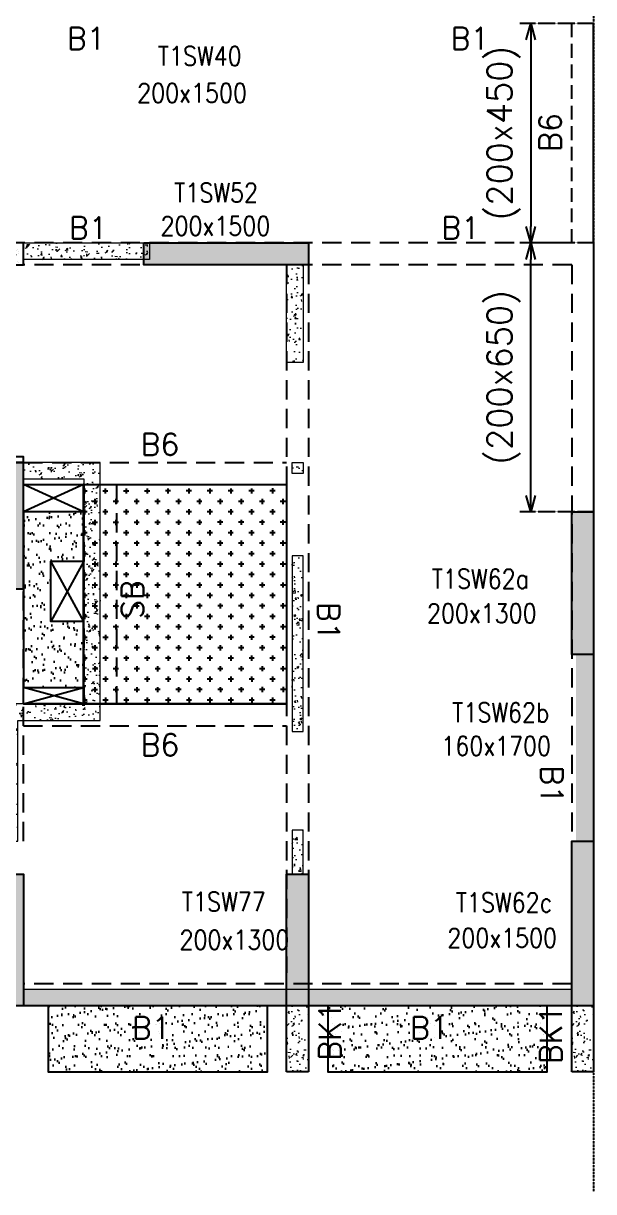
# Model space of a CAD drawing. Header units: millimetres. Extents: x 1078357 to 2594950, y -4969473 to -4636555.
# Drawn here: x 1852031 to 1857231, y -4665330 to -4654688 of the extents above; entities that cross this region are included whole.
import ezdxf

# ---------------------------------------------------------------- set-up
doc = ezdxf.new("R2010")
doc.units = ezdxf.units.MM
doc.header["$PDMODE"] = 35
for name, pattern in [('CONTINOUS', [0]), ('DOT', [0.25, 0, -0.25]), ('HIDDEN', [0.375, 0.25, -0.125]), ('New Retail block$0$CONTINOUS', [0])]:
    doc.linetypes.add(name, pattern=pattern)
doc.layers.get('0').update_dxf_attribs({"lineweight": 0})
doc.layers.get('Defpoints').update_dxf_attribs({"lineweight": 0})
for name, color, linetype, lineweight in [('A-_ANOTDIMA_D-', 6, 'Continuous', 13), ('COL. NO.', 30, 'Continuous', 25), ('COL. SIZE', 7, 'Continuous', 25), ('HATCH', 8, 'Continuous', 30), ('RCC UPSTAND', 43, 'Continuous', 30), ('S-NON STR RCC WALL', 8, 'Continuous', 0)]:
    doc.layers.add(name, color=color, linetype=linetype, lineweight=lineweight)
for name, color, linetype in [('B-200x325', 201, 'HIDDEN'), ('B-200x450', 52, 'HIDDEN'), ('B-200x650', 241, 'HIDDEN'), ('B-300xSLAB THK.', 151, 'Continuous'), ('BK1-200x650', 241, 'HIDDEN'), ('DC BEAM NO.', 7, 'Continuous'), ('DROP SLAB', 8, 'Continuous'), ('EXPANSION JOINT', 10, 'HIDDEN'), ('NON STR. RCC WALL', 6, 'Continuous'), ('S-COLUMN_SHEAR WALL', 1, 'Continuous'), ('S-DIM', 2, 'Continuous'), ('S-PROJECTION', 54, 'New Retail block$0$CONTINOUS'), ('SLAB FOLD', 8, 'Continuous')]:
    doc.layers.add(name, color=color, linetype=linetype)
doc.styles.add('Roman', font='romans')
doc.styles.add('ROMANS', font='romans.shx', dxfattribs={"width": 0.85})
doc.dimstyles.new('HARESH', dxfattribs={"dimtxt": 150, "dimasz": 75, "dimexe": 0, "dimexo": 0, "dimgap": 25, "dimtad": 1, "dimdec": 0, "dimdsep": 46, "dimtxsty": 'Roman', "dimblk": 'OBLIQUE', "dimcen": 225, "dimdle": 25, "dimclrd": 2, "dimclre": 2, "dimclrt": 7, "dimadec": 8, "dimazin": 1, "dimtfac": 1, "dimtdec": 0, "dimtmove": 0, "dimatfit": 0, "dimfxl": 1, "dimlwd": -1, "dimlwe": -1, "dimarcsym": 0})

# ---------------------------------------------------------------- blocks, each defined once
blk = doc.blocks.new('_Open30')
at = {"color": 0, "linetype": 'ByBlock', "lineweight": -2}
for p, q in [((-1, 0.268), (0, 0)), ((0, 0), (-1, -0.268)), ((0, 0), (-1, 0))]:
    blk.add_line(p, q, dxfattribs=at)
blk = doc.blocks.new('*D1205')
at = {"layer": 'Defpoints', "color": 0, "linetype": 'CONTINOUS', "ltscale": 0.5, "transparency": 16777216}
for p in [(1856657, -4656688), (1857231, -4656688, 0), (1857231, -4659138, 0)]:
    blk.add_point(p, dxfattribs=at)
at = {"layer": 'S-DIM', "color": 2, "linetype": 'DOT', "ltscale": 0.5, "transparency": 16777216}
for p, q in [((1857231, -4656688), (1856557, -4656688)), ((1857231, -4659138), (1856557, -4659138))]:
    blk.add_line(p, q, dxfattribs=at)
at = {"layer": 'S-DIM', "color": 2, "linetype": 'CONTINOUS', "ltscale": 0.5, "transparency": 16777216}
blk.add_line((1856657, -4658988), (1856657, -4656838), dxfattribs=at)
at = {"layer": 'S-DIM', "color": 2, "linetype": 'CONTINOUS', "ltscale": 0.5, "transparency": 16777216, "xscale": 150, "yscale": 150, "zscale": 150}
for p, rotation in [((1856657, -4656688), 90), ((1856657, -4659138), 270)]:
    blk.add_blockref('_Open30', p, dxfattribs=dict(at, rotation=rotation))
at = {"layer": 'S-DIM', "color": 7, "linetype": 'CONTINOUS', "ltscale": 0.5, "transparency": 16777216, "insert": (1856411, -4657913), "char_height": 225, "attachment_point": 5, "rotation": 90, "style": 'Roman'}
blk.add_mtext('(200x650)', dxfattribs=at)
blk = doc.blocks.new('*D1206')
at = {"layer": 'Defpoints', "color": 0, "linetype": 'CONTINOUS', "ltscale": 0.5, "transparency": 16777216}
for p in [(1857231, -4654688, 0), (1856657, -4656688), (1857231, -4656688, 0)]:
    blk.add_point(p, dxfattribs=at)
at = {"layer": 'S-DIM', "color": 2, "linetype": 'DOT', "ltscale": 0.5, "transparency": 16777216}
for p, q in [((1857231, -4654688), (1856557, -4654688)), ((1857231, -4656688), (1856557, -4656688))]:
    blk.add_line(p, q, dxfattribs=at)
at = {"layer": 'S-DIM', "color": 2, "linetype": 'CONTINOUS', "ltscale": 0.5, "transparency": 16777216}
blk.add_line((1856657, -4654838), (1856657, -4656538), dxfattribs=at)
at = {"layer": 'S-DIM', "color": 2, "linetype": 'CONTINOUS', "ltscale": 0.5, "transparency": 16777216, "xscale": 150, "yscale": 150, "zscale": 150}
for p, rotation in [((1856657, -4654688), 90), ((1856657, -4656688), 270)]:
    blk.add_blockref('_Open30', p, dxfattribs=dict(at, rotation=rotation))
at = {"layer": 'S-DIM', "color": 7, "linetype": 'CONTINOUS', "ltscale": 0.5, "transparency": 16777216, "insert": (1856411, -4655688), "char_height": 225, "attachment_point": 5, "rotation": 90, "style": 'Roman'}
blk.add_mtext('(200x450)', dxfattribs=at)
blk = doc.blocks.new('G$CD63B60BD')
at = {"layer": 'COL. NO.', "linetype": 'Continuous', "style": 'ROMANS', "width": 0.85}
for s, p in [('T1SW40', (40551, 8565, -320)), ('T1SW52', (40700, 7320, -320)), ('T1SW62a', (43049, 3802, -320)), ('T1SW62b', (43235, 2584, -320)), ('T1SW77', (40770, 861, -320)), ('T1SW62c', (43268, 854, -323))]:
    blk.add_text(s, height=175, dxfattribs=at).set_placement(p)
at = {"layer": 'COL. SIZE', "linetype": 'Continuous', "style": 'ROMANS', "width": 0.85}
for s, p in [('200x1500', (40363, 8228, -320)), ('200x1500', (40576, 7017, -320)), ('200x1300', (43005, 3488, -320)), ('160x1700', (43136, 2280, -320)), ('200x1300', (40749, 514, -320)), ('200x1500', (43191, 531, -323))]:
    blk.add_text(s, height=175, dxfattribs=at).set_placement(p)

msp = doc.modelspace()

# ---------------------------------------------------------------- hatches: boundary and pattern name
at = {"layer": 'DROP SLAB'}
h = msp.add_hatch(dxfattribs=at)
h.set_pattern_fill('CROSS', color=8, scale=15, angle=0.03079)
h.set_pattern_definition([(180.03079016, (-6937859.18, 32810064.57), (-95.19879988, -95.30117261), [47.625, -142.875]), (270.03079016, (-6937883.005, 32810088.365), (95.30117261, -95.19879988), [47.625, -142.875])])
h.paths.add_polyline_path([(1852581.1, -4658887.9), (1854431.1, -4658887.9), (1854431.1, -4660887.7), (1852581.1, -4660887.7)])
at = {"layer": 'HATCH'}
h = msp.add_hatch(dxfattribs=at)
h.set_pattern_fill('AR-SAND', color=8, scale=3, angle=180.02985)
h.set_pattern_definition([(37.47015413, (-4356211.95, 23615837.68), (-4.72361136, 146.8264517), [0, -115.824, 0, -129.54, 0, -123.825]), (7.4701541, (-4356211.95, 23615837.68), (134.9689868, 214.9772528), [0, -62.484, 0, -104.394, 0, -40.005]), (327.47015413, (-4356305.67, 23615837.73), (237.29790347, 0.3075449), [0, -38.1, 0, -137.16, 0, -179.07]), (317.4701541, (-4356305.67, 23615837.73), (229.1017424, 66.759465), [0, -19.05, 0, -89.916, 0, -102.87])])
h.paths.add_polyline_path([(1852031.1, -4660737.8), (1852581.1, -4660737.8), (1852581.1, -4660137.7), (1852281.1, -4660137.7), (1852281.1, -4659587.8), (1852581.1, -4659587.8), (1852581.1, -4659137.8), (1852031.1, -4659137.8)])
h = msp.add_hatch(dxfattribs=at)
h.set_pattern_fill('AR-SAND', color=8, scale=3, angle=179.97015)
h.set_pattern_definition([(37.47015413, (-3241576.62, 18707870.85), (-4.72361136, 146.8264517), [0, -115.824, 0, -129.54, 0, -123.825]), (7.4701541, (-3241576.62, 18707870.85), (134.9689868, 214.9772528), [0, -62.484, 0, -104.394, 0, -40.005]), (327.4701541, (-3241670.35, 18707870.9), (237.2979035, 0.3075449), [0, -38.1, 0, -137.16, 0, -179.07]), (317.4701541, (-3241670.35, 18707870.9), (229.1017424, 66.759465), [0, -19.05, 0, -89.916, 0, -102.87])])
h.paths.add_polyline_path([(1854256.4, -4663637.8), (1852256.4, -4663637.8), (1852256.4, -4664237.8), (1854256.4, -4664237.8)])
h = msp.add_hatch(dxfattribs=at)
h.set_pattern_fill('AR-SAND', color=8, scale=3, angle=179.97015)
h.set_pattern_definition([(37.47015413, (-3244126.62, 18707870.85), (-4.72361136, 146.8264517), [0, -115.824, 0, -129.54, 0, -123.825]), (7.4701541, (-3244126.62, 18707870.85), (134.9689868, 214.9772528), [0, -62.484, 0, -104.394, 0, -40.005]), (327.4701541, (-3244220.35, 18707870.9), (237.2979035, 0.3075449), [0, -38.1, 0, -137.16, 0, -179.07]), (317.4701541, (-3244220.35, 18707870.9), (229.1017424, 66.759465), [0, -19.05, 0, -89.916, 0, -102.87])])
h.paths.add_polyline_path([(1856806.4, -4663637.8), (1854806.4, -4663637.8), (1854806.4, -4664237.8), (1856806.4, -4664237.8)])
at = {"layer": 'RCC UPSTAND'}
h = msp.add_hatch(dxfattribs=at)
h.set_pattern_fill('AR-CONC', color=8, scale=20, angle=270)
h.set_pattern_definition([(320, (5062627, -2120045.16), (-12.550427, -143.4520365), [15, -165]), (265, (5062627, -2120045.16), (150.438427, 27.7502667), [12, -132]), (10.4514445, (5062625.96, -2120057.11), (137.887998, -115.7017693), [12.7480384, -140.2284224]), (316.1842, (5062667, -2120045.16), (-33.103856, -213.448266), [22.5, -247.5]), (6.6356355, (5062664.25, -2120062.95), (194.82372, -186.932389), [19.122068, -210.342752]), (261.184164, (5062667, -2120045.16), (194.82372, -186.932389), [18, -198]), (291, (5062657, -2120065.16), (-80.523778, -119.3814104), [15, -165]), (236, (5062657, -2120065.16), (145.030009, -48.6630664), [12, -132]), (341.4514447, (5062650.3, -2120075.1), (64.5062306, -168.0444753), [12.748038, -140.2284224]), (307.5, (5062627.004, -2120045.16), (66.57877077, -2.43197106), [0, -130.4, 0, -134, 0, -132.5]), (277.5, (5062627.004, -2120045.16), (78.8823424, -52.6139075), [0, -76.4, 0, -127.4, 0, -50.5]), (237.5, (5062627.004, -2120000.56), (-4.51097435, -106.7644872), [0, -50, 0, -156, 0, -207]), (227.5, (5062627, -2119980.56), (20.0209965, -116.6372339), [0, -65, 0, -103.6, 0, -147])])
h.paths.add_polyline_path([(1852031.1, -4656688.4), (1850706.1, -4656688.1), (1850706.1, -4656887.5), (1852031.1, -4656887.8)])
at = {"layer": 'S-COLUMN_SHEAR WALL', "lineweight": 25}
h = msp.add_hatch(color=1, dxfattribs=at)
h.dxf.hatch_style = 1
h.paths.add_polyline_path([(1853131.1, -4656687.8), (1854631.1, -4656687.8), (1854631.1, -4656887.8), (1853131.1, -4656887.8)])
h = msp.add_hatch(color=1, dxfattribs=at)
h.dxf.hatch_style = 1
h.paths.add_polyline_path([(1852031.1, -4658687.8), (1851831.1, -4658687.8), (1851831.1, -4659837.8), (1852031.1, -4659837.8)])
h = msp.add_hatch(color=1, dxfattribs=at)
h.dxf.hatch_style = 1
h.paths.add_polyline_path([(1857031.1, -4659137.8), (1857231.1, -4659137.8), (1857231.1, -4660437.8), (1857031.1, -4660437.8)])
at = {"layer": 'S-COLUMN_SHEAR WALL', "lineweight": 25, "extrusion": (1.00316e-06, -2.11765e-11, 1)}
h = msp.add_hatch(color=1, dxfattribs=at)
h.dxf.hatch_style = 1
h.paths.add_polyline_path([(1857231.1, -4662137.8), (1857071.1, -4662137.8), (1857071.1, -4660437.8), (1857231.1, -4660437.8)])
at = {"layer": 'S-COLUMN_SHEAR WALL', "lineweight": 25}
h = msp.add_hatch(color=1, dxfattribs=at)
h.dxf.hatch_style = 1
h.paths.add_polyline_path([(1857231.1, -4663637.8), (1857031.1, -4663637.8), (1857031.1, -4662137.8), (1857231.1, -4662137.8)])
h = msp.add_hatch(color=1, dxfattribs=at)
h.dxf.hatch_style = 1
h.paths.add_polyline_path([(1852031.1, -4662437.8), (1852031.1, -4663637.8), (1851831.1, -4663637.8), (1851831.1, -4662437.8)])
h = msp.add_hatch(color=1, dxfattribs=at)
h.dxf.hatch_style = 1
h.paths.add_polyline_path([(1854631.1, -4662437.8), (1854631.1, -4663637.8), (1854431.1, -4663637.8), (1854431.1, -4662437.8)])
at = {"layer": 'S-NON STR RCC WALL'}
h = msp.add_hatch(dxfattribs=at)
h.set_pattern_fill('AR-CONC', color=256)
h.set_pattern_definition([(50, (-5623938.83, 27938857.12), (182.184669, -15.93908554), [19.05, -209.55]), (355, (-5623938.83, 27938857.12), (-35.2434214, 191.0568452), [15.24, -167.6405842]), (100.4514447, (-5623923.65, 27938855.8), (146.9412471, 175.1177519), [16.1900088, -178.0902446]), (46.1842, (-5623938.83, 27938907.92), (271.0790409, -42.042328), [28.575, -314.325]), (96.6355576, (-5623916.24, 27938904.42), (237.404134, 247.4261246), [24.2850231, -267.1356082]), (351.1841512, (-5623938.83, 27938907.92), (237.404134, 247.4261246), [22.859967, -251.459732]), (21, (-5623913.43, 27938895.22), (151.6143913, -102.2651982), [19.05, -209.55]), (326, (-5623913.43, 27938895.22), (61.8020283, 184.1879661), [15.24, -167.64]), (71.451445, (-5623900.8, 27938886.7), (213.4164193, 81.9227689), [16.1900088, -178.0899376]), (37.5, (-5623938.834, 27938857.12), (3.08860325, 84.55503887), [0, -165.608, 0, -170.18, 0, -168.275]), (7.5, (-5623938.83, 27938857.12), (66.8196625, 100.18057482), [0, -97.028, 0, -161.798, 0, -64.135]), (327.5, (-5623995.476, 27938857.12), (135.59059517, -5.72874399), [0, -63.5, 0, -198.12, 0, -262.89]), (317.5, (-5624020.88, 27938857.12), (148.1291814, 25.42649103), [0, -82.55, 0, -131.572, 0, -186.69])])
h.paths.add_polyline_path([(1853181.4, -4656837.8), (1852031.3, -4656837.8), (1852031.3, -4656687.8), (1853181.4, -4656687.8)])
h = msp.add_hatch(dxfattribs=at)
h.set_pattern_fill('AR-CONC', color=256, angle=180)
h.set_pattern_definition([(50, (-5597103.58, 27935567.1), (182.184669, -15.93908554), [19.05, -209.55]), (355, (-5597103.58, 27935567.1), (-35.2434214, 191.0568452), [15.24, -167.6405842]), (100.4514447, (-5597088.4, 27935565.76), (146.9412471, 175.1177519), [16.1900088, -178.0902446]), (46.1842, (-5597103.58, 27935617.9), (271.0790409, -42.042328), [28.575, -314.325]), (96.6355576, (-5597081, 27935614.4), (237.404134, 247.4261246), [24.2850231, -267.1356082]), (351.1841512, (-5597103.58, 27935617.9), (237.404134, 247.4261246), [22.859967, -251.459732]), (21, (-5597078.18, 27935605.2), (151.6143913, -102.2651982), [19.05, -209.55]), (326, (-5597078.18, 27935605.2), (61.8020283, 184.1879661), [15.24, -167.64]), (71.451445, (-5597065.54, 27935596.67), (213.4164193, 81.9227689), [16.1900088, -178.0899376]), (37.5, (-5597103.58, 27935567.09), (3.08860325, 84.55503887), [0, -165.608, 0, -170.18, 0, -168.275]), (7.5, (-5597103.58, 27935567.09), (66.8196625, 100.18057482), [0, -97.028, 0, -161.798, 0, -64.135]), (327.5, (-5597160.22, 27935567.09), (135.59059517, -5.72874399), [0, -63.5, 0, -198.12, 0, -262.89]), (317.5, (-5597185.62, 27935567.09), (148.1291814, 25.42649103), [0, -82.55, 0, -131.572, 0, -186.69])])
h.paths.add_polyline_path([(1854431.4, -4656887.8), (1854581.3, -4656887.8), (1854581.3, -4657777.7), (1854431.4, -4657777.7)])
h = msp.add_hatch(dxfattribs=at)
h.set_pattern_fill('AR-CONC', color=256, angle=180)
h.set_pattern_definition([(50, (-4526714.12, 23254837.94), (182.184669, -15.9390855), [19.05, -209.55]), (355, (-4526714.12, 23254837.94), (-35.2434214, 191.0568452), [15.24, -167.6405842]), (100.4514447, (-4526698.94, 23254836.6), (146.9412471, 175.1177519), [16.1900088, -178.0902446]), (46.1842, (-4526714.12, 23254888.74), (271.0790409, -42.042328), [28.575, -314.325]), (96.6355576, (-4526691.53, 23254885.23), (237.404134, 247.4261246), [24.2850231, -267.1356082]), (351.1841512, (-4526714.12, 23254888.74), (237.404134, 247.4261246), [22.859967, -251.459732]), (21, (-4526688.72, 23254876.04), (151.6143913, -102.2651982), [19.05, -209.55]), (326, (-4526688.72, 23254876.04), (61.8020283, 184.1879661), [15.24, -167.64]), (71.451445, (-4526676.08, 23254867.51), (213.4164193, 81.9227689), [16.1900088, -178.0899376]), (37.5, (-4526714.12, 23254837.935), (3.08860325, 84.55503887), [0, -165.608, 0, -170.18, 0, -168.275]), (7.5, (-4526714.12, 23254837.935), (66.8196625, 100.18057482), [0, -97.028, 0, -161.798, 0, -64.135]), (327.5, (-4526770.76, 23254837.935), (135.59059517, -5.728744), [0, -63.5, 0, -198.12, 0, -262.89]), (317.5, (-4526796.16, 23254837.94), (148.1291814, 25.42649103), [0, -82.55, 0, -131.572, 0, -186.69])])
h.paths.add_polyline_path([(1852731.4, -4661037.8), (1852731.4, -4658687.8), (1852031.4, -4658687.8), (1852031.4, -4658837.8), (1852581.4, -4658837.8), (1852581.4, -4660887.8), (1851831.4, -4660887.8), (1851831.4, -4662137.7), (1851981.4, -4662137.7), (1851981.4, -4661037.8)])
h = msp.add_hatch(dxfattribs=at)
h.set_pattern_fill('AR-CONC', color=256, angle=180)
h.set_pattern_definition([(50, (2951756.14, -9434825.9), (182.184669, -15.9390855), [19.05, -209.55]), (355, (2951756.14, -9434825.9), (-35.2434214, 191.056845), [15.24, -167.640584]), (100.4514447, (2951771.32, -9434827.23), (146.941247, 175.117752), [16.190009, -178.0902446]), (46.1842, (2951756.14, -9434775.1), (271.079041, -42.042328), [28.575, -314.325]), (96.6355576, (2951778.73, -9434778.6), (237.404134, 247.426125), [24.285023, -267.135608]), (351.184151, (2951756.14, -9434775.1), (237.404134, 247.426125), [22.859967, -251.459732]), (21, (2951781.54, -9434787.8), (151.6143913, -102.265198), [19.05, -209.55]), (326, (2951781.54, -9434787.8), (61.802028, 184.187966), [15.24, -167.64]), (71.451445, (2951794.18, -9434796.32), (213.416419, 81.922769), [16.190009, -178.0899376]), (37.5, (2951756.14, -9434825.9), (3.08860325, 84.5550389), [0, -165.608, 0, -170.18, 0, -168.275]), (7.5, (2951756.14, -9434825.9), (66.8196625, 100.1805748), [0, -97.028, 0, -161.798, 0, -64.135]), (327.5, (2951699.5, -9434825.9), (135.5905952, -5.728744), [0, -63.5, 0, -198.12, 0, -262.89]), (317.5, (2951674.1, -9434825.9), (148.1291814, 25.426491), [0, -82.55, 0, -131.572, 0, -186.69])])
h.paths.add_polyline_path([(1854481.4, -4658687.6), (1854581.4, -4658687.6), (1854581.4, -4658787.6), (1854481.4, -4658787.6)])
h = msp.add_hatch(dxfattribs=at)
h.set_pattern_fill('AR-CONC', color=256, angle=180)
h.set_pattern_definition([(50, (2951769.36, -9433461.23), (182.184669, -15.9390855), [19.05, -209.55]), (355, (2951769.36, -9433461.23), (-35.2434214, 191.056845), [15.24, -167.640584]), (100.4514447, (2951784.54, -9433462.56), (146.941247, 175.117752), [16.190009, -178.0902446]), (46.1842, (2951769.36, -9433410.43), (271.079041, -42.042328), [28.575, -314.325]), (96.6355576, (2951791.95, -9433413.94), (237.404134, 247.426125), [24.285023, -267.135608]), (351.184151, (2951769.36, -9433410.43), (237.404134, 247.426125), [22.859967, -251.459732]), (21, (2951794.76, -9433423.13), (151.6143913, -102.265198), [19.05, -209.55]), (326, (2951794.76, -9433423.13), (61.802028, 184.187966), [15.24, -167.64]), (71.451445, (2951807.39, -9433431.65), (213.416419, 81.922769), [16.190009, -178.0899376]), (37.5, (2951769.356, -9433461.23), (3.08860325, 84.5550389), [0, -165.608, 0, -170.18, 0, -168.275]), (7.5, (2951769.36, -9433461.23), (66.8196625, 100.1805748), [0, -97.028, 0, -161.798, 0, -64.135]), (327.5, (2951712.714, -9433461.23), (135.5905952, -5.728744), [0, -63.5, 0, -198.12, 0, -262.89]), (317.5, (2951687.31, -9433461.23), (148.1291814, 25.426491), [0, -82.55, 0, -131.572, 0, -186.69])])
h.paths.add_polyline_path([(1854481.4, -4661137.6), (1854581.4, -4661137.6), (1854581.4, -4659537.6), (1854481.4, -4659537.6)])
h = msp.add_hatch(dxfattribs=at)
h.set_pattern_fill('AR-CONC', color=256, angle=180)
h.set_pattern_definition([(50, (1854544.64, -4749442.05), (182.18467, -15.93909), [19.05, -209.55]), (355, (1854544.64, -4749442.05), (-35.24342, 191.05685), [15.24, -167.6406]), (100.45144, (1854559.82, -4749443.37), (146.94125, 175.11775), [16.19, -178.09024]), (46.1842, (1854544.64, -4749391.25), (271.07904, -42.0423), [28.575, -314.325]), (96.63556, (1854567.23, -4749394.75), (237.4041, 247.4261), [24.285, -267.1356]), (351.18415, (1854544.64, -4749391.25), (237.4041, 247.4261), [22.86, -251.4597]), (21, (1854570.04, -4749403.95), (151.6144, -102.2652), [19.05, -209.55]), (326, (1854570.04, -4749403.95), (61.80203, 184.18797), [15.24, -167.64]), (71.45144, (1854582.68, -4749412.47), (213.41642, 81.92277), [16.19, -178.08994]), (37.5, (1854544.64, -4749442.045), (3.088603, 84.55504), [0, -165.608, 0, -170.18, 0, -168.275]), (7.5, (1854544.64, -4749442.045), (66.81966, 100.180575), [0, -97.028, 0, -161.798, 0, -64.135]), (327.5, (1854488, -4749442.045), (135.590595, -5.728744), [0, -63.5, 0, -198.12, 0, -262.89]), (317.5, (1854462.6, -4749442.05), (148.12918, 25.42649), [0, -82.55, 0, -131.572, 0, -186.69])])
h.paths.add_polyline_path([(1854481.4, -4662438), (1854581.4, -4662438), (1854581.4, -4662037.6), (1854481.4, -4662037.6)])
h = msp.add_hatch(dxfattribs=at)
h.set_pattern_fill('AR-CONC', color=256, angle=180)
h.set_pattern_definition([(50, (-5623938.83, 27938857.12), (182.184669, -15.93908554), [19.05, -209.55]), (355, (-5623938.83, 27938857.12), (-35.2434214, 191.0568452), [15.24, -167.6405842]), (100.4514447, (-5623923.65, 27938855.8), (146.9412471, 175.1177519), [16.1900088, -178.0902446]), (46.1842, (-5623938.83, 27938907.92), (271.0790409, -42.042328), [28.575, -314.325]), (96.6355576, (-5623916.24, 27938904.42), (237.404134, 247.4261246), [24.2850231, -267.1356082]), (351.1841512, (-5623938.83, 27938907.92), (237.404134, 247.4261246), [22.859967, -251.459732]), (21, (-5623913.43, 27938895.22), (151.6143913, -102.2651982), [19.05, -209.55]), (326, (-5623913.43, 27938895.22), (61.8020283, 184.1879661), [15.24, -167.64]), (71.451445, (-5623900.8, 27938886.7), (213.4164193, 81.9227689), [16.1900088, -178.0899376]), (37.5, (-5623938.834, 27938857.12), (3.08860325, 84.55503887), [0, -165.608, 0, -170.18, 0, -168.275]), (7.5, (-5623938.83, 27938857.12), (66.8196625, 100.18057482), [0, -97.028, 0, -161.798, 0, -64.135]), (327.5, (-5623995.476, 27938857.12), (135.59059517, -5.72874399), [0, -63.5, 0, -198.12, 0, -262.89]), (317.5, (-5624020.88, 27938857.12), (148.1291814, 25.42649103), [0, -82.55, 0, -131.572, 0, -186.69])])
h.paths.add_polyline_path([(1852034.3, -4663637.8), (1857031.4, -4663637.8), (1857031.4, -4663487.8), (1852034.3, -4663487.8)])
h = msp.add_hatch(dxfattribs=at)
h.set_pattern_fill('AR-CONC', color=256, angle=180)
h.set_pattern_definition([(50, (-7775741.2, 37575469.54), (182.184669, -15.93908554), [19.05, -209.55]), (355, (-7775741.2, 37575469.54), (-35.2434214, 191.0568452), [15.24, -167.6405842]), (100.4514447, (-7775726.01, 37575468.22), (146.9412471, 175.1177519), [16.1900088, -178.0902446]), (46.1842, (-7775741.2, 37575520.34), (271.0790409, -42.0423279), [28.575, -314.325]), (96.6355576, (-7775718.6, 37575516.84), (237.404134, 247.4261246), [24.2850231, -267.1356082]), (351.1841512, (-7775741.2, 37575520.34), (237.404134, 247.4261246), [22.859967, -251.459732]), (21, (-7775715.8, 37575507.64), (151.61439127, -102.2651982), [19.05, -209.55]), (326, (-7775715.8, 37575507.64), (61.80202835, 184.1879661), [15.24, -167.64]), (71.451445, (-7775703.16, 37575499.12), (213.4164193, 81.9227689), [16.1900088, -178.0899376]), (37.5, (-7775741.19, 37575469.545), (3.08860325, 84.55503887), [0, -165.608, 0, -170.18, 0, -168.275]), (7.5, (-7775741.19, 37575469.545), (66.81966251, 100.18057482), [0, -97.028, 0, -161.798, 0, -64.135]), (327.5, (-7775797.835, 37575469.545), (135.59059517, -5.72874399), [0, -63.5, 0, -198.12, 0, -262.89]), (317.5, (-7775823.23, 37575469.54), (148.1291814, 25.42649103), [0, -82.55, 0, -131.572, 0, -186.69])])
h.paths.add_polyline_path([(1854631, -4663637.7), (1854431.1, -4663637.7), (1854431.1, -4664237.7), (1854631, -4664237.7), (1854631.1, -4664237.7), (1854631.1, -4663637.8)], is_closed=False)
h = msp.add_hatch(dxfattribs=at)
h.set_pattern_fill('AR-CONC', color=256, angle=180)
h.set_pattern_definition([(50, (-7773141.17, 37575469.54), (182.184669, -15.93908554), [19.05, -209.55]), (355, (-7773141.17, 37575469.54), (-35.2434214, 191.0568452), [15.24, -167.6405842]), (100.4514447, (-7773125.99, 37575468.22), (146.9412471, 175.1177519), [16.1900088, -178.0902446]), (46.1842, (-7773141.17, 37575520.34), (271.0790409, -42.0423279), [28.575, -314.325]), (96.6355576, (-7773118.58, 37575516.84), (237.404134, 247.4261246), [24.2850231, -267.1356082]), (351.1841512, (-7773141.17, 37575520.34), (237.404134, 247.4261246), [22.859967, -251.459732]), (21, (-7773115.77, 37575507.64), (151.61439127, -102.2651982), [19.05, -209.55]), (326, (-7773115.77, 37575507.64), (61.80202835, 184.1879661), [15.24, -167.64]), (71.451445, (-7773103.14, 37575499.12), (213.4164193, 81.9227689), [16.1900088, -178.0899376]), (37.5, (-7773141.17, 37575469.545), (3.08860325, 84.55503887), [0, -165.608, 0, -170.18, 0, -168.275]), (7.5, (-7773141.17, 37575469.545), (66.81966251, 100.18057482), [0, -97.028, 0, -161.798, 0, -64.135]), (327.5, (-7773197.814, 37575469.545), (135.59059517, -5.72874399), [0, -63.5, 0, -198.12, 0, -262.89]), (317.5, (-7773223.21, 37575469.54), (148.1291814, 25.42649103), [0, -82.55, 0, -131.572, 0, -186.69])])
h.paths.add_polyline_path([(1857231.1, -4663637.7), (1857031.1, -4663637.7), (1857031.1, -4664237.7), (1857231.1, -4664237.7), (1857231.1, -4664237.7), (1857231.1, -4663637.8)], is_closed=False)

# ---------------------------------------------------------------- linework, layer by layer
at = {"layer": 'B-200x325', "ltscale": 700}
for p, q in [((1852031.4, -4658687.9, 0), (1854431.2, -4658687.9, 0)), ((1852031.3, -4661087.7, 0), (1854431.3, -4661087.6, 0))]:
    msp.add_line(p, q, dxfattribs=at)
at = {"layer": 'B-200x325', "linetype": 'Continuous', "ltscale": 700}
for p, q in [((1852031.4, -4658887.9, 0), (1854431.2, -4658887.9, 0)), ((1852031.3, -4660887.7, 0), (1854431.3, -4660887.6, 0))]:
    msp.add_line(p, q, dxfattribs=at)
at = {"layer": 'B-200x450', "linetype": 'HIDDEN', "ltscale": 500}
msp.add_line((1857031.4, -4656687.8, 0), (1857031.4, -4654687.7, 0), dxfattribs=at)
at = {"layer": 'B-200x450', "linetype": 'Continuous', "ltscale": 500}
msp.add_line((1857231.4, -4656687.8, 0), (1857231.4, -4654687.8, 0), dxfattribs=at)
at = {"layer": 'B-200x650', "linetype": 'HIDDEN', "ltscale": 700}
for p, q in [((1857031.4, -4656687.8, 0), (1852031.3, -4656687.8, 0)), ((1857031.4, -4656887.8, 0), (1852031.3, -4656887.8, 0)), ((1854431.3, -4656887.8, 0), (1854431.3, -4663337.7, 0)), ((1854631.3, -4656887.8, 0), (1854631.3, -4663337.7, 0)), ((1857031.4, -4656887.8, 0), (1857031.4, -4662137.7, 0)), ((1852031.4, -4662137.7, 0), (1852031.4, -4659837.7, 0)), ((1857031.3, -4663437.7, 0), (1852031.3, -4663437.7, 0))]:
    msp.add_line(p, q, dxfattribs=at)
at = {"layer": 'B-200x650', "linetype": 'CONTINOUS', "ltscale": 700}
for p, q in [((1857231.4, -4656687.8, 0), (1857231.4, -4662137.7, 0)), ((1857031.3, -4663637.7, 0), (1852031.3, -4663637.7, 0)), ((1854431.1, -4664237.8, 0), (1854431.1, -4663637.8, 0)), ((1854631.1, -4663637.8, 0), (1854631.1, -4664237.8, 0)), ((1857031.1, -4664237.7, 0), (1857031.1, -4663637.7, 0)), ((1857231.1, -4663637.7, 0), (1857231.1, -4664237.7, 0)), ((1854631.1, -4664237.8, 0), (1854431.1, -4664237.8, 0)), ((1857231.1, -4664237.7, 0), (1857031.1, -4664237.7, 0))]:
    msp.add_line(p, q, dxfattribs=at)
at = {"layer": 'B-300xSLAB THK.', "linetype": 'HIDDEN', "ltscale": 700}
for p, q in [((1852581.2, -4658888.1, 0), (1852581.2, -4660887.9, 0)), ((1852881.2, -4658888.1, 0), (1852881.2, -4660887.9, 0))]:
    msp.add_line(p, q, dxfattribs=at)
at = {"layer": 'BK1-200x650', "linetype": 'Continuous', "ltscale": 700, "elevation": 0}
msp.add_lwpolyline([(1851831.4, -4658687.8), (1852031.4, -4658687.8), (1852031.4, -4658637.6), (1851831.4, -4658637.6)], close=True, dxfattribs=at)
at = {"layer": 'DROP SLAB', "color": 3, "linetype": 'CONTINOUS', "ltscale": 500}
for p, q in [((1852581.1, -4658887.8, 0), (1852031.1, -4659137.8, 0)), ((1852581.1, -4659137.8, 0), (1852031.3, -4658887.8, 0)), ((1852581.2, -4660137.8, 0), (1852281.1, -4659587.8, 0)), ((1852581.2, -4659587.8, 0), (1852281.1, -4660137.8, 0)), ((1852580.3, -4660887.5, 0), (1852031.1, -4660737.8, 0)), ((1852031.1, -4660887.8, 0), (1852581.1, -4660737.8, 0))]:
    msp.add_line(p, q, dxfattribs=at)
at = {"layer": 'DROP SLAB', "color": 3, "linetype": 'CONTINOUS', "ltscale": 500, "elevation": 0}
for points in [[(1852581.1, -4659137.8), (1852031.3, -4659137.8), (1852031.3, -4658887.8), (1852581.1, -4658887.8)], [(1852581.1, -4658887.9), (1854431.1, -4658887.9), (1854431.1, -4660887.7), (1852581.1, -4660887.7)], [(1852581.1, -4660137.8), (1852281.1, -4660137.8), (1852281.1, -4659587.8), (1852581.1, -4659587.8)], [(1852581.1, -4660887.5), (1852031.1, -4660887.5), (1852031.1, -4660737.8), (1852581.1, -4660737.8)]]:
    msp.add_lwpolyline(points, close=True, dxfattribs=at)
at = {"layer": 'EXPANSION JOINT'}
msp.add_line((1857231.4, -4644997.8, 0), (1857231.4, -4665330.3, 0), dxfattribs=at)
msp.add_line((1857231.4, -4644997.8, 0), (1857231.4, -4665330.3, 0), dxfattribs=at)
at = {"layer": 'NON STR. RCC WALL', "elevation": 0}
msp.add_lwpolyline([(1852031.1, -4656688.4), (1850706.1, -4656688.1), (1850706.1, -4656887.5), (1852031.1, -4656887.8)], close=True, dxfattribs=at)
at = {"layer": 'S-COLUMN_SHEAR WALL', "color": 1, "lineweight": 25, "elevation": 0}
for points in [[(1853131.1, -4656687.8), (1854631.1, -4656687.8), (1854631.1, -4656887.8), (1853131.1, -4656887.8)], [(1852031.1, -4658687.8), (1851831.1, -4658687.8), (1851831.1, -4659837.8), (1852031.1, -4659837.8)], [(1857031.1, -4659137.8), (1857231.1, -4659137.8), (1857231.1, -4660437.8), (1857031.1, -4660437.8)], [(1857231.1, -4663637.8), (1857031.1, -4663637.8), (1857031.1, -4662137.8), (1857231.1, -4662137.8)], [(1852031.1, -4663637.8), (1851831.1, -4663637.8), (1851831.1, -4662437.8), (1852031.1, -4662437.8)], [(1854431.1, -4662438), (1854631.1, -4662438), (1854631.1, -4663637.8), (1854431.1, -4663637.8)]]:
    msp.add_lwpolyline(points, close=True, dxfattribs=at)
at = {"layer": 'S-NON STR RCC WALL', "ltscale": 700, "elevation": 0}
for points in [[(1853181.4, -4656837.8), (1852031.3, -4656837.8), (1852031.3, -4656687.8), (1853181.4, -4656687.8)], [(1854431.4, -4656887.8), (1854581.3, -4656887.8), (1854581.3, -4657777.7), (1854431.4, -4657777.7)], [(1854481.4, -4658687.6), (1854581.4, -4658687.6), (1854581.4, -4658787.6), (1854481.4, -4658787.6)], [(1854481.4, -4661137.6), (1854581.4, -4661137.6), (1854581.4, -4659537.6), (1854481.4, -4659537.6)]]:
    msp.add_lwpolyline(points, close=True, dxfattribs=at)
at = {"layer": 'S-NON STR RCC WALL', "elevation": 0}
for points in [[(1852731.4, -4661037.8), (1852731.4, -4658687.8), (1852031.4, -4658687.8), (1852031.4, -4658837.8), (1852581.4, -4658837.8), (1852581.4, -4660887.8), (1851831.4, -4660887.8), (1851831.4, -4662137.7), (1851981.4, -4662137.7), (1851981.4, -4661037.8)], [(1854481.4, -4662438), (1854581.4, -4662438), (1854581.4, -4662037.6), (1854481.4, -4662037.6)], [(1852034.3, -4663637.8), (1857031.4, -4663637.8), (1857031.4, -4663487.8), (1852034.3, -4663487.8)]]:
    msp.add_lwpolyline(points, close=True, dxfattribs=at)
at = {"layer": 'S-PROJECTION', "elevation": 0}
for points in [[(1854256.4, -4663637.8), (1852256.4, -4663637.8), (1852256.4, -4664237.8), (1854256.4, -4664237.8)], [(1856806.4, -4663637.8), (1854806.4, -4663637.8), (1854806.4, -4664237.8), (1856806.4, -4664237.8)]]:
    msp.add_lwpolyline(points, close=True, dxfattribs=at)
at = {"layer": 'SLAB FOLD', "color": 8, "ltscale": 1000, "elevation": 0}
msp.add_lwpolyline([(1852031.1, -4660737.8), (1852581.1, -4660737.8), (1852581.1, -4660137.7), (1852281.1, -4660137.7), (1852281.1, -4659587.8), (1852581.1, -4659587.8), (1852581.1, -4659137.8), (1852031.1, -4659137.8), (1852031.1, -4660737.8)], dxfattribs=at)

# ---------------------------------------------------------------- block references
at = {"layer": 'A-_ANOTDIMA_D-', "color": 2, "ltscale": 700}
msp.add_blockref('G$CD63B60BD', (1812706.1, -4663637.8, 0), dxfattribs=at)

# ---------------------------------------------------------------- texts
at = {"layer": 'B-200x325', "linetype": 'Continuous', "ltscale": 700, "style": 'ROMANS'}
for p in [(1853100.8, -4658622.6, -2.7), (1853100.8, -4661359.8, -2.7)]:
    msp.add_text('B6', height=200, rotation=0.00134, dxfattribs=at).set_placement(p)
at = {"layer": 'B-200x650', "linetype": 'HIDDEN', "ltscale": 500, "style": 'ROMANS'}
for rotation, p in [(359.99906, (1852428.7, -4654924.9, -2.7)), (359.99906, (1855927.2, -4654924.9, -2.7)), (0.00094, (1852447.4, -4656650.5, -2.7)), (0.00094, (1855842.1, -4656650.5, -2.7)), (269.99906, (1854715.2, -4659959, -2.7)), (269.99906, (1856751.1, -4661447.7, -2.7)), (0.00094, (1853021.2, -4663938.1, -2.7)), (0.00094, (1855558.5, -4663938.1, -2.7))]:
    msp.add_text('B1', height=200, rotation=rotation, dxfattribs=at).set_placement(p)
at = {"layer": 'B-200x650', "linetype": 'CONTINOUS', "ltscale": 700, "style": 'ROMANS'}
for p in [(1854926.7, -4664137.4, 50), (1856940.4, -4664168.2, 50)]:
    msp.add_text('BK1', height=200, rotation=90, dxfattribs=at).set_placement(p)
at = {"layer": 'B-300xSLAB THK.', "linetype": 'Continuous', "ltscale": 700, "style": 'ROMANS'}
msp.add_text('SB', height=200, rotation=90.00094, dxfattribs=at).set_placement((1853125.9, -4660112.2, -2.7))
at = {"layer": 'DC BEAM NO.', "linetype": 'HIDDEN', "ltscale": 500, "style": 'ROMANS'}
msp.add_text('B6', height=200, rotation=90, dxfattribs=at).set_placement((1856934.8, -4655857.6, -2.7))

# ---------------------------------------------------------------- dimensions: what is measured, and where the dimension line sits
at = {"layer": 'S-DIM', "linetype": 'CONTINOUS', "ltscale": 0.5}
for p1, angle, text, picture, middle in [((1857231.4, -4654687.8, 0), 90, '(200x450)', '*D1206', (1856410.9, -4655687.8, 0)), ((1857231.3, -4659137.7, 0), 270, '(200x650)', '*D1205', (1856410.9, -4657912.8, 0))]:
    dim = msp.add_linear_dim(base=(1856657.3, -4656687.8, 0), p1=p1, p2=(1857231.4, -4656687.8, 0), angle=angle, text=text, dimstyle='HARESH', override={"dimtxt": 225, "dimasz": 150, "dimexe": 100, "dimgap": 75, "dimtxsty": 'Roman', "dimblk1": 'Open30', "dimblk2": 'Open30', "dimsah": 1, "dimdle": 1, "dimfxl": 500, "dimarcsym": 1}, dxfattribs=at)
    dim.commit()
    dim.dimension.update_dxf_attribs({"geometry": picture, "text_midpoint": middle})

doc.saveas('drawing.dxf')
